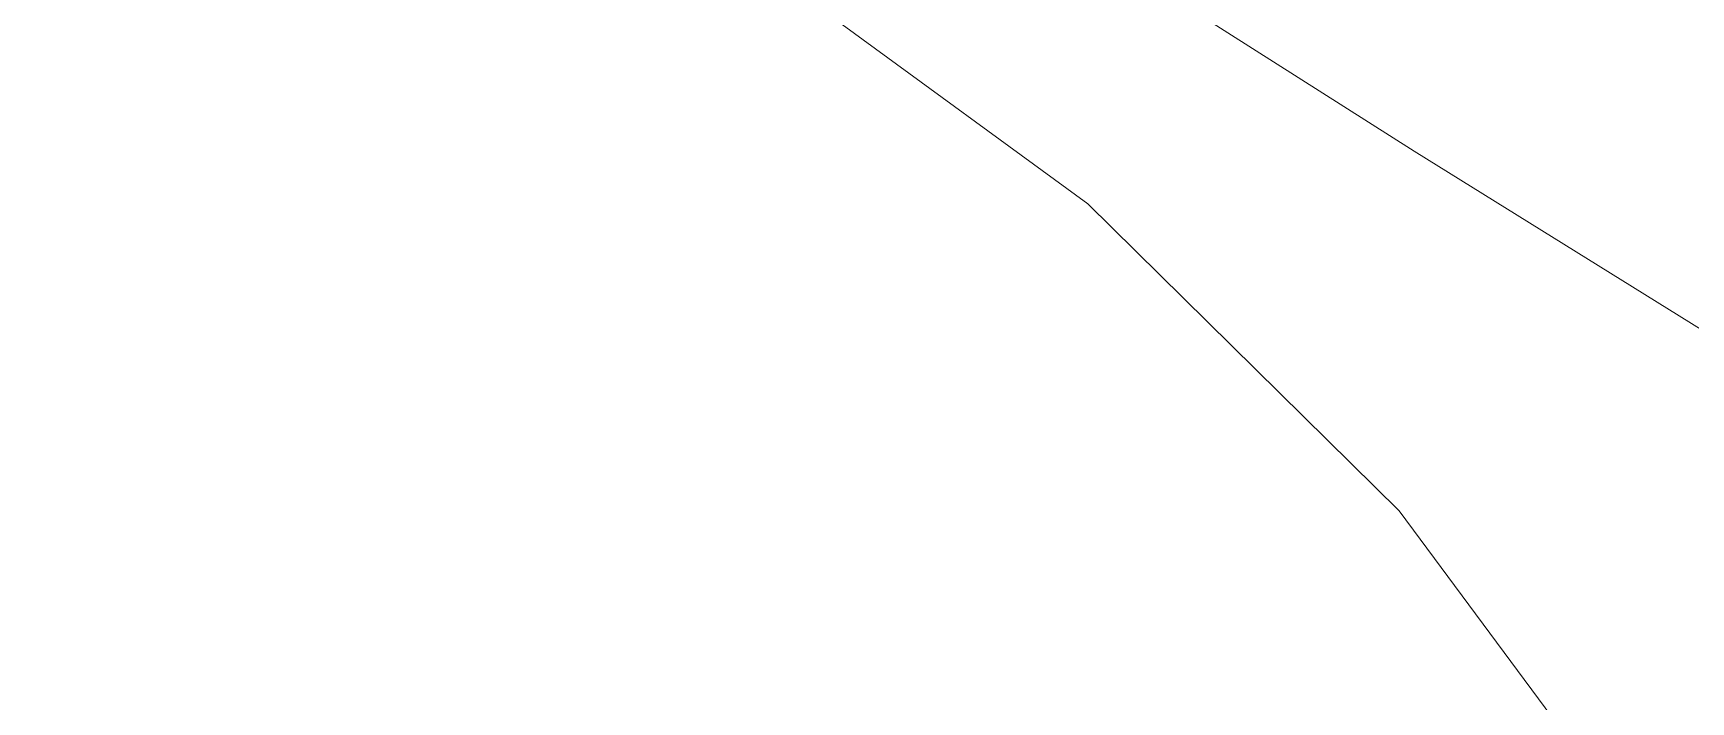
# Model space of a CAD drawing. Header units: metres. Extents: x 30 to 776, y 38 to 676.
# Drawn here: x 316.72 to 331.15, y 105.27 to 111.08 of the extents above; entities that cross this region are included whole.
import ezdxf

# ---------------------------------------------------------------- set-up
doc = ezdxf.new("R2010")
doc.units = ezdxf.units.M
doc.layers.add('01_Fina', color=7, linetype='Continuous')

msp = doc.modelspace()

# ---------------------------------------------------------------- linework, layer by layer
msp.add_open_spline([(337.235, 127.132), (337.239, 127.164), (337.243, 127.195), (337.534, 129.603), (337.529, 131.864), (337.121, 136.097), (336.721, 138.067), (335.762, 141.729), (335.205, 143.422), (334.274, 146.162), (333.891, 147.258), (333.37, 148.842), (333.204, 149.36), (332.896, 150.379), (332.754, 150.878), (332.383, 152.266), (332.169, 153.169), (331.49, 156.303), (331.088, 158.661), (330.262, 163.647), (329.837, 166.273), (329.025, 170.376), (328.725, 171.771), (328.208, 173.899), (328.025, 174.614), (327.633, 176.055), (327.424, 176.783), (326.932, 178.391), (326.647, 179.266), (325.297, 183.192), (324.084, 186.172), (322.261, 190.362), (321.663, 191.692), (319.343, 196.746), (317.641, 200.215), (314.476, 206.827), (313.013, 209.968), (310.966, 214.976), (310.261, 216.862), (309.015, 220.684), (308.476, 222.618), (307.48, 227.032), (307.062, 229.527), (306.643, 233.3), (306.538, 234.562), (306.399, 237.081), (306.367, 238.334), (306.374, 241.415), (306.454, 243.243), (306.804, 247.492), (307.124, 249.923), (307.777, 253.656), (308.023, 254.915), (308.571, 257.468), (308.874, 258.767), (309.994, 263.306), (310.925, 266.649), (311.889, 270.078), (313.627, 275.204), (317.279, 285.972), (337.484, 284.65), (355.994, 289.619), (378.099, 282.507), (385.186, 264.157), (390.065, 248.558), (396.775, 226.973), (424.688, 222.685), (444.391, 210.752), (461.634, 207.122), (482.506, 200.565), (496.178, 175.269), (510.861, 144.115), (503.632, 135.853), (477.913, 117.181), (452.193, 98.508), (426.473, 79.836), (419.96, 77.962), (408.142, 86.999), (392.989, 99.335), (404.973, 115.032), (393.069, 133.875), (412.041, 152.033), (409.569, 170.721), (402.517, 183.222), (391.326, 180.471), (378.648, 183.425), (364.896, 192.185), (356.65, 207.246), (347.197, 220.021), (341.229, 229.09), (336.92, 233.79), (334.453, 234.026), (332.122, 233.361), (332.159, 230.333), (333.767, 227.787), (336.328, 225.722), (338.145, 223.634), (339.775, 220.783), (339.294, 215.859), (340.276, 208.317), (344.201, 201.27), (346.941, 192.715), (353.977, 182.054), (355.834, 167.525), (358.449, 151.062), (359.828, 135.219), (362.932, 119.073), (363.627, 98.57), (347.637, 97.786), (334.313, 102.113), (335.93, 116.27), (336.896, 124.31), (337.253, 127.283)], degree=3, knots=[0, 0, 0, 0, 0.069077, 0.069077, 5.237647, 5.237647, 10.406217, 10.406217, 15.574788, 15.574788, 19.311727, 19.311727, 21.180197, 21.180197, 23.048667, 23.048667, 26.229926, 26.229926, 33.76577, 33.76577, 41.301613, 41.301613, 45.069535, 45.069535, 46.953496, 46.953496, 48.837456, 48.837456, 51.118468, 51.118468, 59.139333, 59.139333, 63.041521, 63.041521, 74.350792, 74.350792, 85.660063, 85.660063, 92.555889, 92.555889, 99.451714, 99.451714, 107.711008, 107.711008, 111.840655, 111.840655, 115.970302, 115.970302, 122.008977, 122.008977, 129.886314, 129.886314, 133.824982, 133.824982, 137.76365, 137.76365, 147.349518, 147.349518, 147.349518, 161.939456, 177.999555, 199.616474, 222.135069, 238.526535, 255.558516, 272.953981, 300.893765, 330.039951, 342.955287, 353.621611, 394.029346, 430.25515, 430.25515, 430.25515, 431.25515, 431.25515, 431.25515, 454.24511, 467.992712, 481.91247, 501.42662, 522.840626, 548.453716, 552.619321, 563.19461, 576.588182, 592.742806, 609.771994, 627.433256, 640.276321, 642.825322, 645.862668, 647.358368, 649.273165, 653.487167, 656.357747, 659.04202, 661.809383, 665.884528, 673.414362, 684.409044, 689.704053, 700.308838, 722.158691, 732.409385, 750.678235, 768.800389, 785.470981, 799.566573, 808.214055, 824.112797, 833.438506, 833.438506, 833.438506, 833.438506])
at = {"layer": '01_Fina', "color": 252, "linetype": 'Continuous', "lineweight": 9, "true_color": 0x939598}
for points in [[(316.884, 119.188), (318.434, 116.578), (319.594, 114.788), (322.194, 112.528), (323.764, 111.158), (325.904, 109.598), (328.614, 106.928), (330.614, 104.228), (331.484, 101.798), (332.104, 100.538), (332.584, 100.228), (335.274, 100.118), (337.824, 100.748), (340.444, 102.518), (343.124, 103.928), (345.704, 103.968), (348.324, 103.788), (350.624, 105.538), (350.844, 106.028), (350.844, 108.208), (349.864, 111.178), (350.204, 113.638), (351.124, 116.328), (351.884, 118.928)], [(347.534, 117.348), (345.224, 114.888), (343.264, 112.948), (341.374, 110.368), (339.624, 106.528), (337.014, 105.988), (334.464, 106.828), (331.754, 108.188), (328.744, 110.058), (326.724, 111.338), (324.054, 113.598), (322.514, 115.388), (320.674, 117.808)]]:
    msp.add_lwpolyline(points, dxfattribs=at)

doc.saveas('drawing.dxf')
